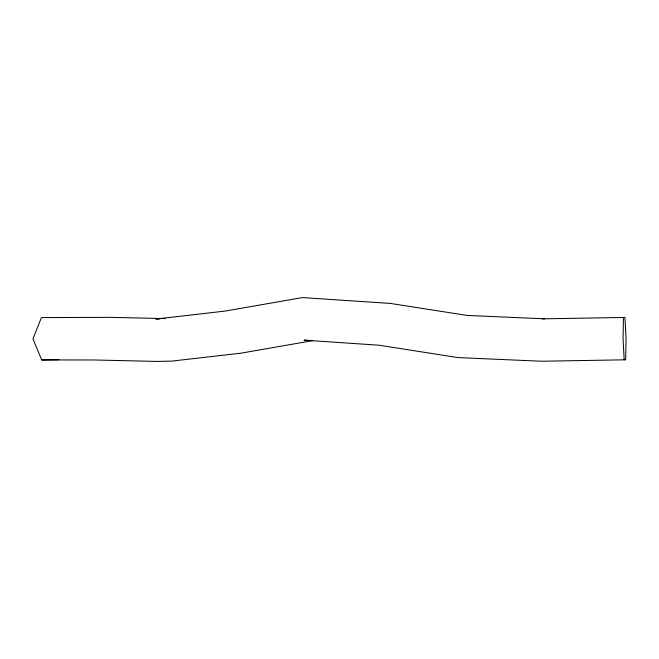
<?xml version="1.0" encoding="UTF-8"?>
<svg xmlns="http://www.w3.org/2000/svg" width="659" height="659" viewBox="0 0 659 659"><rect width="100%" height="100%" fill="white"/><g stroke="black" fill="none" stroke-linecap="round" stroke-linejoin="round"><path stroke-width="0.99" d="M623.447 317.465L623.068 338.66L624.172 359.822M159.964 318.931L155.862 319.022L225.312 311.056L302.407 297.58L390.449 303.437L467.066 315.43L544.713 318.816M542.2 318.857L624.946 317.44L626.05 338.611L625.663 359.798L541.657 361.239L458.079 357.598L378.917 345.201L304.071 340.151L312.679 340.654L241.161 353.15L171.777 361.107L157.419 361.42L93.619 359.971L41.706 359.946L32.95 338.891L41.426 317.58L110.193 317.35L165.129 318.594M41.706 359.946L58.939 359.682"/></g></svg>
